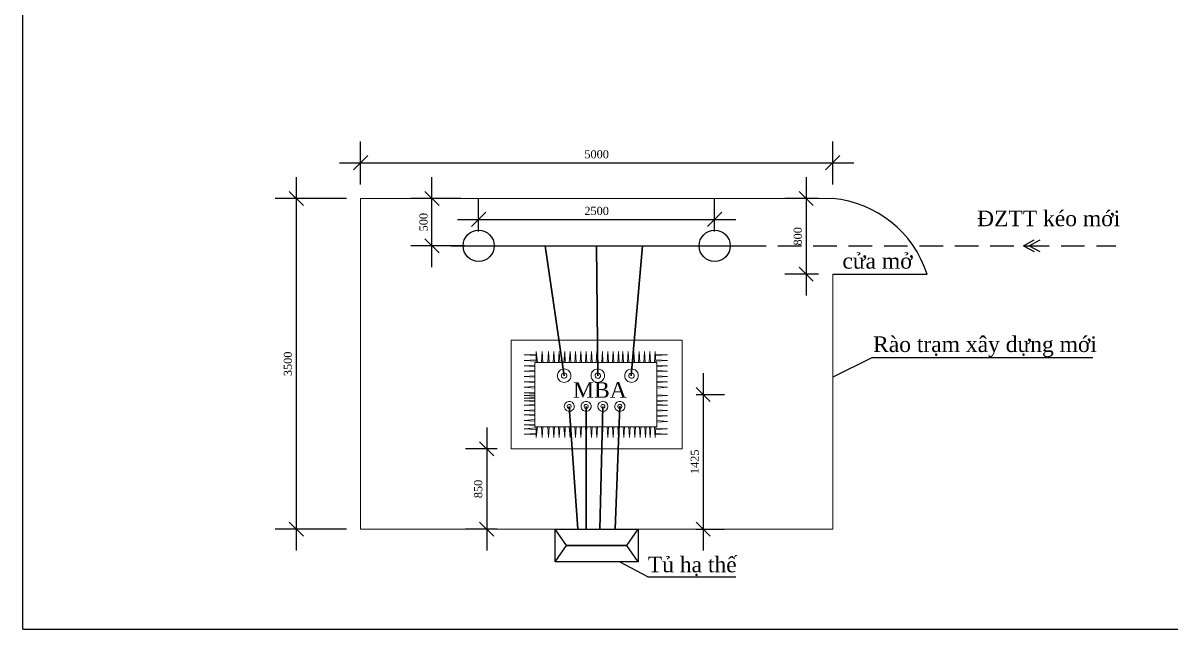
# Model space of a CAD drawing. Header units: inches. Extents: x -246336 to 136055, y -106871 to 69513.
# Drawn here: x -216812 to -204663, y 58 to 6477 of the extents above; entities that cross this region are included whole.
import ezdxf

# ---------------------------------------------------------------- set-up
doc = ezdxf.new("R2010")
doc.units = ezdxf.units.IN
doc.header["$MEASUREMENT"] = 0
doc.linetypes.add('DASHED2', pattern=[0.375, 0.25, -0.125])
for name, color, linetype in [('03', 3, 'Continuous'), ('6 - Equipment', 1, 'Continuous'), ('WALK WAY', 47, 'Continuous'), ('XA-TT1', 7, 'Continuous')]:
    doc.layers.add(name, color=color, linetype=linetype)
doc.layers.add('K.THUOC', color=8, linetype='Continuous', lineweight=5)
doc.styles.get("Standard").update_dxf_attribs({"font": 'VNTIME_0.TTF', "height": 86})
doc.styles.add('VIET25', font='VNTIME_0.TTF', dxfattribs={"height": 2.5})
doc.linetypes.add('FENCELINE2', pattern='A,6.35,-2.54,[132,ltypeshp.shx,S=2.54,R=0,X=-2.54,Y=0],-2.54,25.4', length=36.83)
doc.dimstyles.new('TAM', dxfattribs={"dimscale": 75, "dimtxt": 2, "dimasz": 2, "dimexe": 3, "dimexo": 2, "dimgap": 1, "dimtad": 0, "dimtoh": 1, "dimdec": 0, "dimdsep": 46, "dimtxsty": 'Standard', "dimblk1": 'OBLIQUE', "dimblk2": 'OBLIQUE', "dimsah": 1, "dimcen": -1, "dimdle": 3, "dimclrd": 251, "dimclre": 251, "dimadec": 0, "dimazin": 0, "dimtfac": 1, "dimtdec": 0, "dimtmove": 0, "dimatfit": 3, "dimldrblk": 'OBLIQUE', "dimfxl": 1, "dimtvp": 1, "dimtolj": 1, "dimtzin": 0, "dimarcsym": 0})

# ---------------------------------------------------------------- blocks, each defined once
blk = doc.blocks.new('maybienap')
at = {"layer": '6 - Equipment', "color": 7, "lineweight": 0}
for p, q in [((1939877, 3794076), (1939884, 3794205)), ((1939884, 3794205), (1939891, 3794077)), ((1939934, 3794080), (1939941, 3794205)), ((1939941, 3794205), (1939948, 3794080)), ((1939991, 3794091), (1939998, 3794205)), ((1939998, 3794205), (1940005, 3794091)), ((1940048, 3794091), (1940055, 3794205)), ((1940055, 3794205), (1940062, 3794091)), ((1940105, 3794091), (1940112, 3794205)), ((1940112, 3794205), (1940119, 3794091)), ((1940162, 3794091), (1940169, 3794205)), ((1940169, 3794205), (1940176, 3794091)), ((1940219, 3794091), (1940226, 3794205)), ((1940226, 3794205), (1940234, 3794091)), ((1940305, 3794091), (1940312, 3794205)), ((1940312, 3794205), (1940319, 3794091)), ((1940362, 3794091), (1940369, 3794205)), ((1940369, 3794205), (1940376, 3794091)), ((1940408, 3794091), (1940415, 3794205)), ((1940415, 3794205), (1940422, 3794091)), ((1940465, 3794091), (1940472, 3794205)), ((1940472, 3794205), (1940480, 3794091)), ((1940522, 3794091), (1940530, 3794205)), ((1940530, 3794205), (1940537, 3794091)), ((1940579, 3794091), (1940587, 3794205)), ((1940587, 3794205), (1940594, 3794091)), ((1940658, 3794078), (1940665, 3794205)), ((1940665, 3794205), (1940672, 3794077)), ((1940714, 3794074), (1940722, 3794205)), ((1940722, 3794205), (1940729, 3794073)), ((1939848, 3794074), (1939962, 3794081)), ((1939962, 3794067), (1939848, 3794074)), ((1939962, 3794024), (1939848, 3794017)), ((1939848, 3794017), (1939962, 3794010)), ((1939962, 3794091), (1940643, 3794091)), ((1939962, 3792799), (1939962, 3794091)), ((1939962, 3794091), (1940643, 3794091)), ((1939962, 3794091), (1939962, 3792799)), ((1940643, 3792799), (1940643, 3794091)), ((1940643, 3794091), (1940643, 3792799)), ((1940757, 3794072), (1940643, 3794079)), ((1940643, 3794065), (1940757, 3794072)), ((1940643, 3794029), (1940757, 3794021)), ((1940757, 3794021), (1940643, 3794014)), ((1939962, 3793967), (1939848, 3793960)), ((1939848, 3793960), (1939962, 3793953)), ((1939962, 3793910), (1939848, 3793903)), ((1939848, 3793903), (1939962, 3793896)), ((1940643, 3793978), (1940757, 3793971)), ((1940757, 3793971), (1940643, 3793964)), ((1940643, 3793921), (1940757, 3793914)), ((1940757, 3793914), (1940643, 3793907)), ((1939962, 3793853), (1939848, 3793846)), ((1939848, 3793846), (1939962, 3793839)), ((1939962, 3793796), (1939848, 3793789)), ((1939848, 3793789), (1939962, 3793782)), ((1940643, 3793864), (1940757, 3793857)), ((1940757, 3793857), (1940643, 3793850)), ((1940643, 3793807), (1940757, 3793800)), ((1940757, 3793800), (1940643, 3793793)), ((1939962, 3793739), (1939848, 3793732)), ((1939848, 3793732), (1939962, 3793725)), ((1939962, 3793693), (1939848, 3793686)), ((1939848, 3793686), (1939962, 3793678)), ((1939962, 3793636), (1939848, 3793628)), ((1940643, 3793750), (1940757, 3793743)), ((1940757, 3793743), (1940643, 3793735)), ((1940643, 3793693), (1940757, 3793686)), ((1940757, 3793686), (1940643, 3793678)), ((1940643, 3793636), (1940757, 3793628)), ((1939848, 3793628), (1939962, 3793621)), ((1939962, 3793578), (1939848, 3793571)), ((1939848, 3793571), (1939962, 3793564)), ((1939962, 3793521), (1939848, 3793514)), ((1939848, 3793514), (1939962, 3793507)), ((1940757, 3793628), (1940643, 3793621)), ((1940643, 3793578), (1940757, 3793571)), ((1940757, 3793571), (1940643, 3793564)), ((1940643, 3793521), (1940757, 3793514)), ((1940757, 3793514), (1940643, 3793507)), ((1939962, 3793464), (1939848, 3793457)), ((1939848, 3793457), (1939962, 3793450)), ((1939962, 3793407), (1939848, 3793400)), ((1939848, 3793400), (1939962, 3793393)), ((1940643, 3793464), (1940757, 3793457)), ((1940757, 3793457), (1940643, 3793450)), ((1940643, 3793407), (1940757, 3793400)), ((1940757, 3793400), (1940643, 3793393)), ((1939962, 3793350), (1939848, 3793343)), ((1939848, 3793343), (1939962, 3793336)), ((1939962, 3793293), (1939848, 3793286)), ((1939848, 3793286), (1939962, 3793279)), ((1940643, 3793350), (1940757, 3793343)), ((1940757, 3793343), (1940643, 3793336)), ((1940643, 3793293), (1940757, 3793286)), ((1940757, 3793286), (1940643, 3793279)), ((1939962, 3793236), (1939848, 3793229)), ((1939848, 3793229), (1939962, 3793222)), ((1939962, 3793179), (1939848, 3793172)), ((1939848, 3793172), (1939962, 3793164)), ((1940643, 3793236), (1940757, 3793229)), ((1940757, 3793229), (1940643, 3793222)), ((1940643, 3793179), (1940757, 3793172)), ((1940757, 3793172), (1940643, 3793164)), ((1939962, 3793122), (1939848, 3793115)), ((1939848, 3793115), (1939962, 3793107)), ((1939962, 3793065), (1939848, 3793057)), ((1939848, 3793057), (1939962, 3793050)), ((1940643, 3793122), (1940757, 3793115)), ((1940757, 3793115), (1940643, 3793107)), ((1940643, 3793065), (1940757, 3793057)), ((1940757, 3793057), (1940643, 3793050)), ((1939962, 3793007), (1939848, 3793000)), ((1939848, 3793000), (1939962, 3792993)), ((1939962, 3792950), (1939848, 3792943)), ((1939848, 3792943), (1939962, 3792936)), ((1940643, 3793007), (1940757, 3793000)), ((1940757, 3793000), (1940643, 3792993)), ((1940643, 3792950), (1940757, 3792943)), ((1940757, 3792943), (1940643, 3792936)), ((1939962, 3792885), (1939848, 3792878)), ((1939848, 3792878), (1939962, 3792871)), ((1939962, 3792828), (1939848, 3792814)), ((1939848, 3792814), (1939962, 3792814)), ((1939877, 3792814), (1939884, 3792685)), ((1939884, 3792685), (1939891, 3792814)), ((1939934, 3792814), (1939941, 3792685)), ((1939941, 3792685), (1939948, 3792814)), ((1939962, 3792799), (1940643, 3792799)), ((1939991, 3792799), (1939998, 3792685)), ((1939998, 3792685), (1940005, 3792799)), ((1940048, 3792799), (1940055, 3792685)), ((1940055, 3792685), (1940062, 3792799)), ((1940105, 3792799), (1940112, 3792685)), ((1940112, 3792685), (1940119, 3792799)), ((1940162, 3792799), (1940169, 3792685)), ((1940169, 3792685), (1940176, 3792799)), ((1940219, 3792799), (1940226, 3792685)), ((1940226, 3792685), (1940234, 3792799)), ((1940276, 3792799), (1940284, 3792685)), ((1940284, 3792685), (1940291, 3792799)), ((1940305, 3792799), (1940312, 3792685)), ((1940312, 3792685), (1940319, 3792799)), ((1940334, 3792799), (1940341, 3792685)), ((1940341, 3792685), (1940348, 3792799)), ((1940362, 3792799), (1940369, 3792685)), ((1940369, 3792685), (1940376, 3792799)), ((1940408, 3792799), (1940415, 3792685)), ((1940415, 3792685), (1940422, 3792799)), ((1940465, 3792799), (1940472, 3792685)), ((1940472, 3792685), (1940480, 3792799)), ((1940511, 3792799), (1940519, 3792685)), ((1940519, 3792685), (1940526, 3792799)), ((1940568, 3792799), (1940576, 3792685)), ((1940576, 3792685), (1940583, 3792799)), ((1940615, 3792799), (1940622, 3792685)), ((1940622, 3792685), (1940629, 3792799)), ((1940643, 3792885), (1940757, 3792878)), ((1940757, 3792878), (1940643, 3792871)), ((1940643, 3792828), (1940757, 3792814)), ((1940757, 3792814), (1940643, 3792814)), ((1940657, 3792814), (1940665, 3792685)), ((1940665, 3792685), (1940672, 3792814)), ((1940715, 3792814), (1940722, 3792685)), ((1940722, 3792685), (1940729, 3792814))]:
    blk.add_line(p, q, dxfattribs=at)
at = {"layer": '6 - Equipment', "color": 7, "lineweight": 0, "extrusion": (0, 0, -1)}
for centre, major_axis, start_param, end_param in [((1940103, 3793823), (71.3, -3.8), -0.664895, 5.61829), ((1940103, 3793823), (20.2, -20.2), 3.315395, 9.59858), ((1940428, 3793699), (37.9, 37.9), 0.173802, 6.456987), ((1940428, 3793699), (15.1, 15.1), 0.173802, 6.456987)]:
    blk.add_ellipse(centre, major_axis=major_axis, ratio=1, start_param=start_param, end_param=end_param, dxfattribs=at)
at = {"layer": '6 - Equipment', "color": 7, "lineweight": 0}
for centre, major_axis, start_param, end_param in [((1940103, 3793466), (68.1, 21.2), -0.913567, 5.369618), ((1940428, 3793520), (37.9, -37.9), 4.886191230471481, 11.16937653765107), ((1940428, 3793520), (15.1, -15.1), 0.1738022500938161, 6.456987557273402), ((1940103, 3793466), (28.4, 2.9), 3.997456404391317, 10.2806417115709), ((1940428, 3793342), (9.3, -52.7), 0.785397, 7.068582), ((1940428, 3793342), (15.1, 15.1), -1.396994, 4.886191), ((1940103, 3793110), (12.3, -70.3), 0.785391, 7.068576), ((1940428, 3793164), (52.7, 9.3), -0.785397, 5.497788), ((1940428, 3793164), (21, 4), 3.911937207371823, 10.19512251455141), ((1940103, 3793110), (7.3, -27.6), -0.871355, 5.41183)]:
    blk.add_ellipse(centre, major_axis=major_axis, ratio=1, start_param=start_param, end_param=end_param, dxfattribs=at)
at = {"layer": 'K.THUOC', "color": 4, "lineweight": 5, "ltscale": 20}
for p, q in [((1939728, 3794359), (1940878, 3794359)), ((1939728, 3794359), (1939728, 3792549)), ((1940878, 3794359), (1940878, 3792549)), ((1940878, 3792549), (1939728, 3792549))]:
    blk.add_line(p, q, dxfattribs=at)
blk = doc.blocks.new('_OBLIQUE')
at = {"color": 0, "linetype": 'ByBlock'}
blk.add_line((-0.5, -0.5), (0.5, 0.5), dxfattribs=at)
blk = doc.blocks.new('*D104')
at = {"color": 251, "lineweight": -2}
for p, q in [((-213236, 4767), (-213236, 5222)), ((-208236, 4767), (-208236, 5222)), ((-213461, 4997), (-208011, 4997))]:
    blk.add_line(p, q, dxfattribs=at)
at = {"layer": 'Defpoints', "color": 0}
for p in [(-208236, 4997), (-213236, 4617), (-208236, 4617)]:
    blk.add_point(p, dxfattribs=at)
at = {"color": 251, "lineweight": -2, "xscale": 150, "yscale": 150, "zscale": 150, "rotation": 180}
blk.add_blockref('_OBLIQUE', (-213236, 4997), dxfattribs=at)
at = {"color": 251, "lineweight": -2, "xscale": 150, "yscale": 150, "zscale": 150}
blk.add_blockref('_OBLIQUE', (-208236, 4997), dxfattribs=at)
at = {"color": 0, "insert": (-210736, 5086), "char_height": 86, "attachment_point": 5}
blk.add_mtext('\\A1;5000', dxfattribs=at)
blk = doc.blocks.new('*D105')
at = {"color": 251, "lineweight": -2}
for p, q in [((-213917, 4842), (-213917, 892)), ((-213386, 4617), (-214142, 4617)), ((-213386, 1117), (-214142, 1117))]:
    blk.add_line(p, q, dxfattribs=at)
at = {"layer": 'Defpoints', "color": 0}
for p in [(-213236, 4617), (-213917, 1117), (-213236, 1117)]:
    blk.add_point(p, dxfattribs=at)
at = {"color": 251, "lineweight": -2, "xscale": 150, "yscale": 150, "zscale": 150}
for p, rotation in [((-213917, 4617), 90), ((-213917, 1117), 270)]:
    blk.add_blockref('_OBLIQUE', p, dxfattribs=dict(at, rotation=rotation))
at = {"color": 0, "insert": (-214006, 2867), "char_height": 86, "attachment_point": 5, "rotation": 90}
blk.add_mtext('\\A1;3500', dxfattribs=at)
blk = doc.blocks.new('*D106')
at = {"color": 251, "lineweight": -2}
for p, q in [((-212480, 3892), (-212480, 4842)), ((-212176, 4617), (-212705, 4617)), ((-212136, 4117), (-212705, 4117))]:
    blk.add_line(p, q, dxfattribs=at)
at = {"layer": 'Defpoints', "color": 0}
for p in [(-212480, 4617), (-212026, 4617), (-211986, 4117)]:
    blk.add_point(p, dxfattribs=at)
at = {"color": 251, "lineweight": -2, "xscale": 150, "yscale": 150, "zscale": 150}
for p, rotation in [((-212480, 4617), 90), ((-212480, 4117), 270)]:
    blk.add_blockref('_OBLIQUE', p, dxfattribs=dict(at, rotation=rotation))
at = {"color": 0, "insert": (-212569, 4367), "char_height": 86, "attachment_point": 5, "rotation": 90}
blk.add_mtext('\\A1;500', dxfattribs=at)
blk = doc.blocks.new('*D107')
at = {"color": 251, "lineweight": -2}
for p, q in [((-211900, 2192), (-211900, 892)), ((-211791, 1967), (-212125, 1967)), ((-211791, 1117), (-212125, 1117))]:
    blk.add_line(p, q, dxfattribs=at)
at = {"layer": 'Defpoints', "color": 0}
for p in [(-211641, 1967), (-211900, 1117), (-211641, 1117)]:
    blk.add_point(p, dxfattribs=at)
at = {"color": 251, "lineweight": -2, "xscale": 150, "yscale": 150, "zscale": 150}
for p, rotation in [((-211900, 1967), 90), ((-211900, 1117), 270)]:
    blk.add_blockref('_OBLIQUE', p, dxfattribs=dict(at, rotation=rotation))
at = {"color": 0, "insert": (-211990, 1542), "char_height": 86, "attachment_point": 5, "rotation": 90}
blk.add_mtext('\\A1;850', dxfattribs=at)
blk = doc.blocks.new('*D108')
at = {"color": 251, "lineweight": -2}
for p, q in [((-209607, 2767), (-209607, 892)), ((-209681, 2542), (-209382, 2542)), ((-209681, 1117), (-209382, 1117))]:
    blk.add_line(p, q, dxfattribs=at)
at = {"layer": 'Defpoints', "color": 0}
for p in [(-209831, 2542), (-209831, 1117), (-209607, 1117)]:
    blk.add_point(p, dxfattribs=at)
at = {"color": 251, "lineweight": -2, "xscale": 150, "yscale": 150, "zscale": 150}
for p, rotation in [((-209607, 2542), 90), ((-209607, 1117), 270)]:
    blk.add_blockref('_OBLIQUE', p, dxfattribs=dict(at, rotation=rotation))
at = {"color": 0, "insert": (-209696, 1830), "char_height": 86, "attachment_point": 5, "rotation": 90}
blk.add_mtext('\\A1;1425', dxfattribs=at)
blk = doc.blocks.new('*D109')
at = {"color": 251, "lineweight": -2}
for p, q in [((-211986, 4267), (-211986, 4622)), ((-209486, 4267), (-209486, 4622)), ((-212211, 4397), (-209261, 4397))]:
    blk.add_line(p, q, dxfattribs=at)
at = {"layer": 'Defpoints', "color": 0}
for p in [(-209486, 4397), (-211986, 4117), (-209486, 4117)]:
    blk.add_point(p, dxfattribs=at)
at = {"color": 251, "lineweight": -2, "xscale": 150, "yscale": 150, "zscale": 150, "rotation": 180}
blk.add_blockref('_OBLIQUE', (-211986, 4397), dxfattribs=at)
at = {"color": 251, "lineweight": -2, "xscale": 150, "yscale": 150, "zscale": 150}
blk.add_blockref('_OBLIQUE', (-209486, 4397), dxfattribs=at)
at = {"color": 0, "insert": (-210736, 4486), "char_height": 86, "attachment_point": 5}
blk.add_mtext('\\A1;2500', dxfattribs=at)
blk = doc.blocks.new('*D110')
at = {"color": 251, "lineweight": -2}
for p, q in [((-208517, 4842), (-208517, 3592)), ((-208386, 4617), (-208742, 4617)), ((-208386, 3817), (-208742, 3817))]:
    blk.add_line(p, q, dxfattribs=at)
at = {"layer": 'Defpoints', "color": 0}
for p in [(-208236, 4617), (-208517, 3817), (-208236, 3817)]:
    blk.add_point(p, dxfattribs=at)
at = {"color": 251, "lineweight": -2, "xscale": 150, "yscale": 150, "zscale": 150}
for p, rotation in [((-208517, 4617), 90), ((-208517, 3817), 270)]:
    blk.add_blockref('_OBLIQUE', p, dxfattribs=dict(at, rotation=rotation))
at = {"color": 0, "insert": (-208605, 4217), "char_height": 86, "attachment_point": 5, "rotation": 90}
blk.add_mtext('\\A1;800', dxfattribs=at)

msp = doc.modelspace()

# ---------------------------------------------------------------- linework, layer by layer
at = {"color": 1}
for p, q in [((-216812.302, 58.466), (-216812.302, 18911.503)), ((-211985.672, 4117.084), (-209485.672, 4117.084)), ((-208235.672, 3817.084), (-207235.672, 3817.084)), ((-216812.302, 58.466), (-191394.958, 58.466))]:
    msp.add_line(p, q, dxfattribs=at)
for p, q in [((-206216.493, 4117.084), (-206100.243, 4178.496)), ((-206155.163, 4117.084), (-206038.913, 4178.496)), ((-206216.493, 4117.084), (-206103.149, 4056.561)), ((-206155.163, 4117.084), (-206041.82, 4056.561)), ((-207813.347, 2935.598), (-208235.672, 2724.205)), ((-207813.347, 2935.598), (-205480.655, 2935.598)), ((-210193.579, 610.301), (-210494.364, 768.573)), ((-210193.579, 610.301), (-209263.162, 610.301))]:
    msp.add_line(p, q)
at = {"color": 6, "lineweight": 30}
for p, q in [((-211280.403, 4117.084), (-211079.661, 2741.522)), ((-210735.672, 4117.084), (-210723.219, 2741.522)), ((-210250.806, 4117.084), (-210368.956, 2740.884)), ((-211025.56, 2416.303), (-210935.899, 1117.084)), ((-210847.339, 2416.303), (-210847.339, 1117.084)), ((-210669.118, 2416.303), (-210701.697, 1117.084)), ((-210491.963, 2417.588), (-210540.316, 1117.084))]:
    msp.add_line(p, q, dxfattribs=at)
at = {"linetype": 'DASHED2', "ltscale": 1000}
msp.add_line((-209192.122, 4117.084), (-205236.657, 4117.084), dxfattribs=at)
at = {"color": 5}
for p, q in [((-211055.374, 942.829), (-211174.222, 1117.084)), ((-210415.97, 942.829), (-210297.123, 1117.084)), ((-211174.222, 768.573), (-211055.374, 942.829)), ((-210297.123, 768.573), (-210415.97, 942.829))]:
    msp.add_line(p, q, dxfattribs=at)
at = {"color": 5, "lineweight": 30}
msp.add_line((-210415.97, 942.829), (-211055.374, 942.829), dxfattribs=at)
at = {"color": 5}
msp.add_lwpolyline([(-210297.123, 1117.084), (-210297.123, 768.573), (-211174.222, 768.573), (-211174.222, 1117.084)], close=True, dxfattribs=at)
at = {"color": 1}
msp.add_arc((-208341.294, 3460.057), 1161.838, 17.8962921, 84.7840914, dxfattribs=at)
at = {"layer": '03'}
for p, q in [((-212279.223, 4117.084), (-211692.122, 4117.084)), ((-209779.223, 4117.084), (-209192.122, 4117.084))]:
    msp.add_line(p, q, dxfattribs=at)
for centre in [(-211985.672, 4117.084), (-209485.672, 4117.084)]:
    msp.add_circle(centre, 165, dxfattribs=at)
at = {"layer": 'WALK WAY', "color": 1, "linetype": 'FENCELINE2', "lineweight": 5, "ltscale": 10}
for p, q in [((-213235.672, 4617.084), (-208235.672, 4617.084)), ((-213235.672, 1117.084), (-213235.672, 4617.084)), ((-208235.672, 3817.084), (-208235.672, 1117.084)), ((-208235.672, 1117.084), (-213235.672, 1117.084))]:
    msp.add_line(p, q, dxfattribs=at)

# ---------------------------------------------------------------- block references
at = {"layer": 'WALK WAY', "rotation": 270}
msp.add_blockref('maybienap', (-4004189.596, 1942844.641), dxfattribs=at)

# ---------------------------------------------------------------- texts
at = {"layer": 'XA-TT1', "style": 'VIET25'}
for s, p in [('§ZTT kÐo míi', (-206706.751, 4324.645)), ('cöa më', (-208133.145, 3874.957)), ('Rµo tr¹m x©y dùng míi', (-207807.965, 2992.291)), ('MBA', (-210984.697, 2507.745)), ('Tñ h¹ thÕ', (-210194.098, 659.652))]:
    msp.add_text(s, height=165, dxfattribs=at).set_placement(p)

# ---------------------------------------------------------------- dimensions: what is measured, and where the dimension line sits
for base, p1, p2, picture, middle in [((-208235.672, 4997.008), (-213235.672, 4617.084), (-208235.672, 4617.084), '*D104', (-210735.672, 5086.364)), ((-209485.672, 4397.047), (-211985.672, 4117.084), (-209485.672, 4117.084), '*D109', (-210735.672, 4486.403))]:
    dim = msp.add_linear_dim(base=base, p1=p1, p2=p2, dimstyle='TAM')
    dim.commit()
    dim.dimension.update_dxf_attribs({"geometry": picture, "text_midpoint": middle})
for base, p1, p2, picture, middle in [((-213916.684, 1117.084), (-213235.672, 4617.084), (-213235.672, 1117.084), '*D105', (-214006.04, 2867.084)), ((-212480.129, 4617.084), (-211985.672, 4117.084), (-212026.136, 4617.084), '*D106', (-212569.485, 4367.084)), ((-208516.843, 3817.084), (-208235.672, 4617.084), (-208235.672, 3817.084), '*D110', (-208604.645, 4217.084)), ((-209606.673, 1117.084), (-209830.672, 2542.084), (-209830.672, 1117.084), '*D108', (-209696.029, 1829.584)), ((-211900.289, 1117.084), (-211640.672, 1967.084), (-211640.672, 1117.084), '*D107', (-211989.644, 1542.084))]:
    dim = msp.add_linear_dim(base=base, p1=p1, p2=p2, angle=90, dimstyle='TAM')
    dim.commit()
    dim.dimension.update_dxf_attribs({"geometry": picture, "text_midpoint": middle})

doc.saveas('drawing.dxf')
